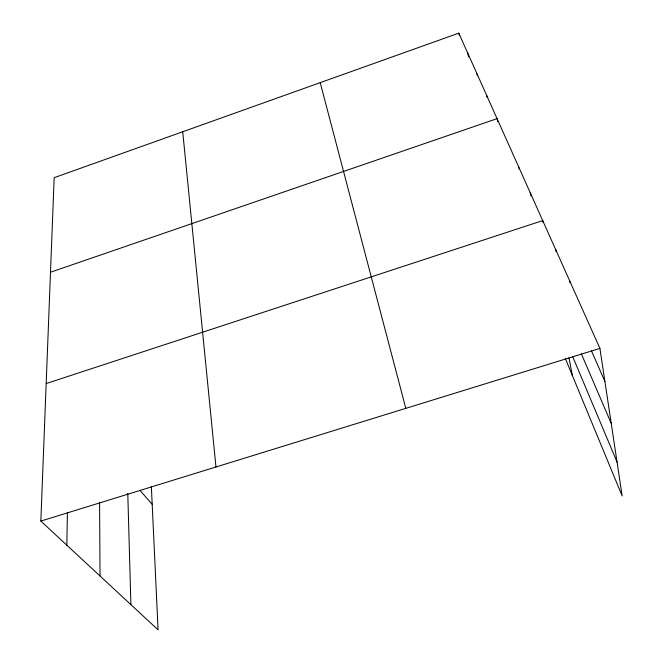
<?xml version="1.0" encoding="UTF-8"?>
<svg xmlns="http://www.w3.org/2000/svg" width="663" height="663" viewBox="0 0 663 663"><rect width="100%" height="100%" fill="white"/><g stroke="black" fill="none" stroke-linecap="round" stroke-linejoin="round"><path stroke-width="0.99" d="M66.822 545.185L67.427 512.656M151.346 486.319L158.076 629.85L40.841 521.077L54.175 177.684L458.796 33.15L599.924 348.398L622.159 495.965L565.299 358.434M50.504 272.228L497.068 118.644L497.722 121.661M46.178 383.57L542.707 220.597L543.088 222.602M40.841 521.077L599.924 348.398M140.001 490.429L152.192 504.303M591.396 350.694L604.905 381.449M581.352 353.81L611.228 423.417M572.625 356.47L617.062 462.128M320.212 82.651L405.806 408.358M458.796 33.15L459.26 35.131M467.672 52.974L468.592 56.952M476.987 73.784L477.435 75.781M486.775 95.646L487.214 97.652M518.673 166.902L519.088 168.916M530.359 193.016L530.964 196.033M569.003 357.929L572.376 375.565M555.768 249.769L556.133 251.766M569.608 280.689L569.956 282.67M182.731 131.763L215.972 466.992M127.777 493.463L130.909 604.648M99.583 502.496L100.038 576.006"/></g></svg>
